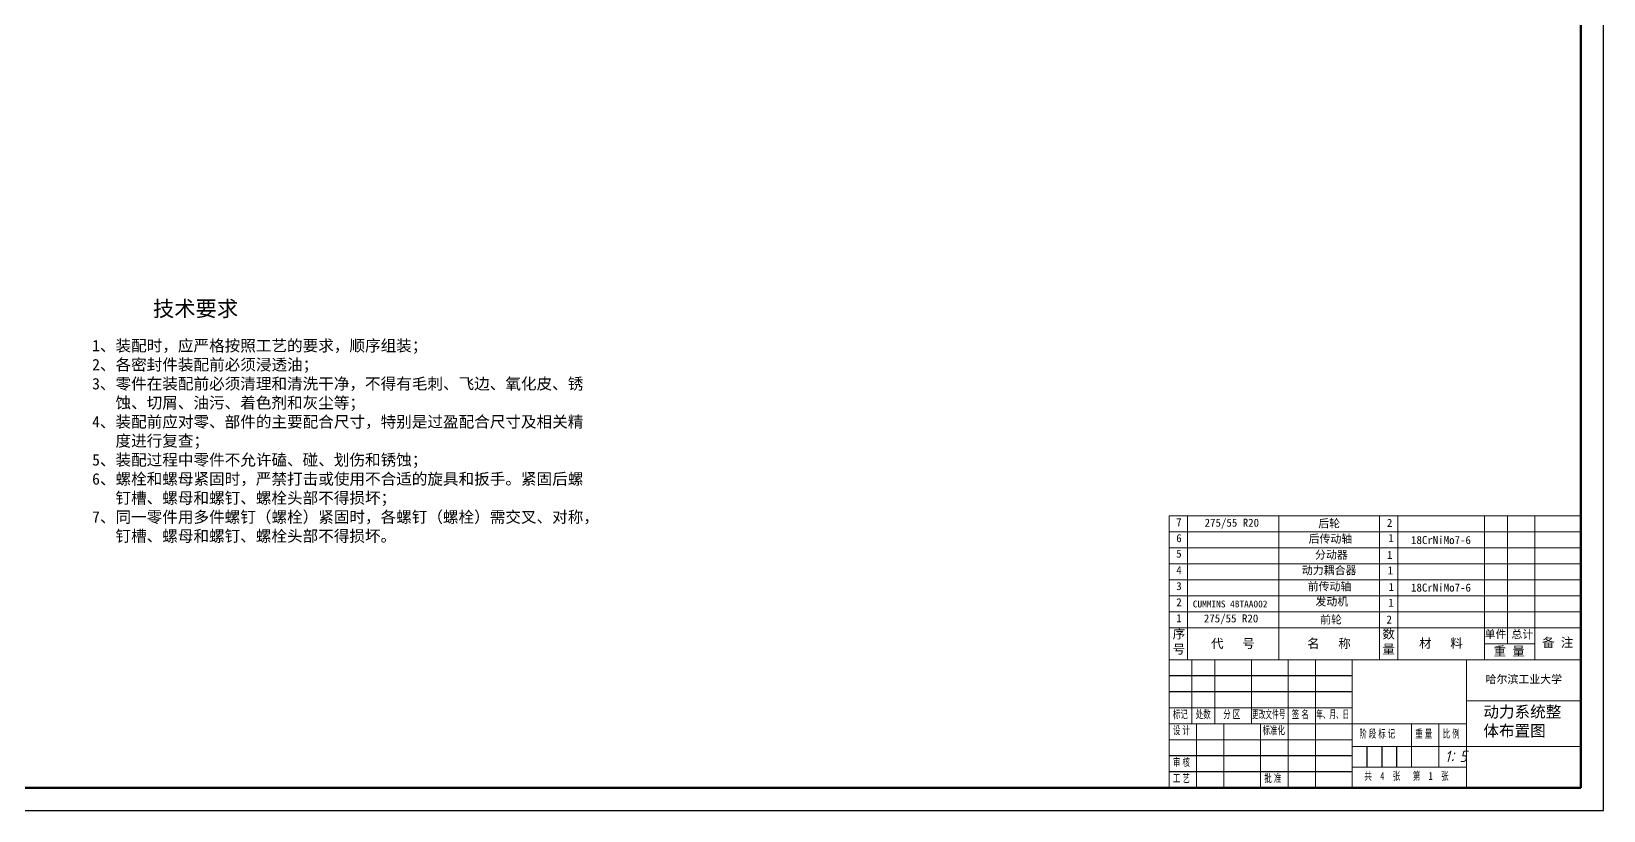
# Model space of a CAD drawing. Header units: millimetres. Extents: x 152 to 1341, y 163 to 1004.
# Drawn here: x 653 to 1341, y 163 to 504 of the extents above; entities that cross this region are included whole.
import ezdxf

# ---------------------------------------------------------------- set-up
doc = ezdxf.new("R2010")
doc.units = ezdxf.units.MM
for name, color, linetype, lineweight in [('01', 7, 'Continuous', 50), ('02', 3, 'Continuous', 25), ('剖面线', 6, 'Continuous', 35), ('尺寸', 4, 'Continuous', 25), ('文字', 131, 'Continuous', 35), ('细实线', 7, 'Continuous', 20)]:
    doc.layers.add(name, color=color, linetype=linetype, lineweight=lineweight)
doc.layers.add('尺寸标注', color=4, linetype='Continuous')
doc.styles.add('PDF FangSong', font='simfang.ttf')
doc.styles.add('PDF FangSong_GB2312', font='arial.ttf')
doc.styles.get("Standard").update_dxf_attribs({"font": 'arial.ttf'})
doc.styles.add('TextStyle1', font='', dxfattribs={"width": 0.599418})
doc.styles.add('TextStyle2', font='', dxfattribs={"width": 0.585181})
doc.styles.add('仿宋', font='simfang.ttf', dxfattribs={"height": 3.5})
doc.styles.add('工程字-5', font='gbeitc.shx', dxfattribs={"height": 5, "bigfont": 'gbcbig.shx'})
doc.styles.add('标准', font='', dxfattribs={"width": 0.667})
doc.styles.get('TextStyle1').set_extended_font_data('仿宋_GB2312')
doc.styles.get('TextStyle2').set_extended_font_data('仿宋_GB2312')
doc.styles.get('标准').set_extended_font_data('仿宋_GB2312')
picture_1 = doc.add_image_def('image1.jpg', size_in_pixel=(550, 293))

msp = doc.modelspace()

# ---------------------------------------------------------------- linework, layer by layer
at = {"layer": '01'}
for p, q in [((1330.602, 173.063), (1330.602, 994.063)), ((176.602, 173.063), (1330.602, 173.063))]:
    msp.add_line(p, q, dxfattribs=at)
at = {"layer": '02'}
for p, q in [((1340.602, 163.063), (1340.602, 1004.063)), ((151.602, 163.063), (1340.602, 163.063))]:
    msp.add_line(p, q, dxfattribs=at)
at = {"layer": '细实线', "lineweight": 20}
for p, q in [((1330.602, 299.063), (1330.602, 292.063)), ((1150.602, 285.063), (1150.602, 292.063)), ((1150.602, 292.063), (1330.602, 292.063)), ((1158.602, 229.063), (1158.602, 292.063)), ((1198.602, 229.063), (1198.602, 292.063)), ((1242.602, 229.063), (1242.602, 292.063)), ((1250.602, 229.063), (1250.602, 292.063)), ((1288.602, 229.063), (1288.602, 292.063)), ((1298.602, 292.063), (1298.602, 236.063)), ((1310.602, 229.063), (1310.602, 292.063)), ((1330.602, 292.063), (1330.602, 285.063)), ((1150.602, 278.063), (1150.602, 285.063)), ((1150.602, 285.063), (1330.602, 285.063)), ((1330.602, 285.063), (1330.602, 278.063)), ((1150.602, 271.063), (1150.602, 278.063)), ((1150.602, 278.063), (1330.602, 278.063)), ((1330.602, 278.063), (1330.602, 271.063)), ((1150.602, 264.063), (1150.602, 271.063)), ((1150.602, 271.063), (1330.602, 271.063)), ((1330.602, 271.063), (1330.602, 264.063)), ((1150.602, 257.063), (1150.602, 264.063)), ((1150.602, 264.063), (1330.602, 264.063)), ((1330.602, 264.063), (1330.602, 257.063)), ((1150.602, 250.063), (1150.602, 257.063)), ((1150.602, 257.063), (1330.602, 257.063)), ((1330.602, 257.063), (1330.602, 250.063)), ((1150.602, 243.063), (1150.602, 250.063)), ((1150.602, 250.063), (1330.602, 250.063)), ((1330.602, 250.063), (1330.602, 243.063)), ((1150.602, 229.063), (1150.602, 243.063)), ((1150.602, 243.063), (1330.602, 243.063)), ((1330.602, 229.063), (1330.602, 243.063)), ((1288.602, 236.063), (1310.602, 236.063))]:
    msp.add_line(p, q, dxfattribs=at)
at = {"layer": '细实线', "linetype": 'Continuous', "lineweight": 20}
for p, q in [((1150.602, 229.063), (1330.602, 229.063)), ((1150.602, 229.063), (1150.602, 173.063)), ((1160.602, 201.063), (1160.602, 229.063)), ((1170.602, 201.063), (1170.602, 229.063)), ((1186.602, 201.063), (1186.602, 229.063)), ((1202.602, 201.063), (1202.602, 229.063)), ((1214.602, 201.063), (1214.602, 229.063)), ((1230.602, 229.063), (1230.602, 173.063)), ((1280.602, 173.063), (1280.602, 229.063)), ((1330.602, 229.063), (1330.602, 173.063)), ((1230.602, 208.063), (1150.602, 208.063)), ((1330.602, 211.063), (1280.602, 211.063)), ((1280.602, 201.063), (1150.602, 201.063)), ((1162.602, 173.063), (1162.602, 201.063)), ((1174.602, 173.063), (1174.602, 201.063)), ((1190.602, 173.063), (1190.602, 201.063)), ((1202.602, 173.063), (1202.602, 201.063)), ((1214.602, 173.063), (1214.602, 201.063)), ((1256.602, 201.063), (1256.602, 182.063)), ((1268.602, 201.063), (1268.602, 182.063)), ((1230.602, 194.063), (1150.602, 194.063)), ((1280.602, 191.063), (1230.602, 191.063)), ((1330.602, 191.063), (1280.602, 191.063)), ((1280.602, 182.063), (1230.602, 182.063)), ((1330.602, 173.063), (1150.602, 173.063))]:
    msp.add_line(p, q, dxfattribs=at)
at = {"layer": '细实线', "linetype": 'Continuous', "lineweight": 25}
for p, q in [((1230.602, 222.063), (1150.602, 222.063)), ((1230.602, 215.063), (1150.602, 215.063)), ((1230.602, 187.063), (1150.602, 187.063)), ((1237.102, 191.063), (1237.102, 182.063)), ((1243.602, 191.063), (1243.602, 182.063)), ((1250.102, 191.063), (1250.102, 182.063)), ((1230.602, 180.063), (1150.602, 180.063))]:
    msp.add_line(p, q, dxfattribs=at)

# ---------------------------------------------------------------- texts
at = {"layer": '尺寸', "char_height": 3.4999, "attachment_point": 4, "style": 'PDF FangSong'}
for s, insert in [('后轮', (1215.831, 288.549)), ('后传动轴', (1211.596, 281.847)), ('分动器', (1214.403, 274.853))]:
    msp.add_mtext(s, dxfattribs=dict(at, insert=insert))
at = {"layer": '尺寸标注', "lineweight": 20}
for s, width, heights, insert, char_height, attachment_point in [('{\\fSimSun|b0|i0|c134|p2;序号}', 8, [0], (1152.155, 242.416), 4, 1), ('{\\fSimSun|b0|i0|c134|p2;数量}', 8, [0], (1243.854, 242.382), 4, 1), ('{\\fSimSun|b0|i0|c134|p2;单件}', 15.74364, [0], (1288.602, 242.039), 3.5, 1), ('{\\fSimSun|b0|i0|c134|p2;总计}', 15.74364, [0], (1300.326, 241.977), 3.5, 1), ('\\pxqc;{\\fSimSun|b0|i0|c134|p2;代   号}', 39.71888, [14.006], (1178.481, 235.984), 4, 5), ('\\pxqc;{\\fSimSun|b0|i0|c134|p2;名   称}', 39.71888, [14.006], (1220.508, 236.017), 4, 5), ('\\pxqc;{\\fSimSun|b0|i0|c134|p2;材   料}', 39.71888, [14.006], (1269.463, 236.11), 4, 5), ('{\\fSimSun|b0|i0|c134|p2;重 量}', 15.74364, [0], (1292.493, 234.872), 4, 1), ('{\\fSimSun|b0|i0|c134|p2;备 注 }', 15.74364, [0], (1313.737, 238.649), 4, 1)]:
    msp.add_mtext_dynamic_manual_height_columns(s, width=width, gutter_width=12.5, heights=heights, dxfattribs=dict(at, insert=insert, char_height=char_height, attachment_point=attachment_point))
at = {"layer": '文字'}
for s, insert, char_height, attachment_point, style in [('   技术要求', (698.228, 382.395), 6.8301, 4, 'PDF FangSong_GB2312'), ('7', (1153.701, 289.302), 3.5, 4, 'PDF FangSong'), ('275/55 R20', (1166.136, 288.647), 3.4999, 4, 'PDF FangSong'), ('2', (1245.862, 289.009), 3.5, 4, 'PDF FangSong'), ('6', (1153.723, 282.286), 3.5, 4, 'PDF FangSong'), ('1', (1246.437, 282.382), 3.5, 4, 'PDF FangSong'), ('5', (1153.701, 275.509), 3.5, 4, 'PDF FangSong'), ('1', (1245.884, 274.977), 3.5, 4, 'PDF FangSong'), ('4', (1153.723, 268.275), 3.5, 4, 'PDF FangSong'), ('动力耦合器', (1208.649, 268.033), 3.4999, 4, 'PDF FangSong'), ('1', (1246.146, 268.222), 3.5, 4, 'PDF FangSong'), ('3', (1153.723, 261.303), 3.5, 4, 'PDF FangSong'), ('前传动轴', (1211.186, 260.97), 3.4999, 4, 'PDF FangSong'), ('1', (1246.569, 260.957), 3.5, 4, 'PDF FangSong'), ('2', (1153.745, 254.264), 3.5, 4, 'PDF FangSong'), ('CUMMINS 4BTAA002', (1160.959, 253.475), 3, 4, 'PDF FangSong'), ('发动机', (1214.597, 254.346), 3.4999, 4, 'PDF FangSong'), ('1', (1246.451, 254.066), 3.5, 4, 'PDF FangSong'), ('1', (1153.679, 247.27), 3.5, 4, 'PDF FangSong'), ('275/55 R20', (1165.798, 246.763), 3.4999, 4, 'PDF FangSong'), ('前轮', (1216.633, 246.479), 3.4999, 4, 'PDF FangSong'), ('2', (1245.685, 246.691), 3.5, 4, 'PDF FangSong'), ('\\fﾷￂￋￎ_GB2312|b0|i0|p34;标记', (1152.229, 206.961), 3.5, 1, '标准'), ('\\fﾷￂￋￎ_GB2312|b0|i0|p34;处数', (1162.229, 206.961), 3.5, 1, '标准'), ('\\fﾷￂￋￎ_GB2312|b0|i0|p34;分 区', (1174.254, 206.961), 3.5, 1, '标准'), ('\\fﾷￂￋￎ_GB2312|b0|i0|p34;更改文件号', (1186.82, 206.961), 3.5, 1, 'TextStyle1'), ('\\fﾷￂￋￎ_GB2312|b0|i0|p34;签 名', (1204.254, 206.961), 3.5, 1, '标准'), ('\\fﾷￂￋￎ_GB2312|b0|i0|p34;年、月、日', (1214.995, 206.961), 3.5, 1, 'TextStyle2'), ('\\fﾷￂￋￎ_GB2312|b0|i0|p34;设 计', (1152.254, 199.961), 3.5, 1, '标准'), ('\\fﾷￂￋￎ_GB2312|b0|i0|p34;标准化', (1191.455, 199.961), 3.5, 1, '标准'), ('\\fﾷￂￋￎ_GB2312|b0|i0|p34;阶 段 标 记', (1233.757, 198.461), 3.5, 1, '标准'), ('\\fﾷￂￋￎ_GB2312|b0|i0|p34;重 量', (1258.254, 198.461), 3.5, 1, '标准'), ('\\fﾷￂￋￎ_GB2312|b0|i0|p34;比 例', (1270.254, 198.461), 3.5, 1, '标准'), ('\\fﾷￂￋￎ_GB2312|b0|i0|p34;审 核', (1152.254, 185.961), 3.5, 1, '标准'), ('\\fﾷￂￋￎ_GB2312|b0|i0|p34;工 艺', (1152.254, 178.961), 3.5, 1, '标准'), ('\\fﾷￂￋￎ_GB2312|b0|i0|p34;批 准', (1192.254, 178.961), 3.5, 1, '标准'), ('{\\fSimSun|b0|i0|c134|p2;共  4  张   第  1  张}', (1236.011, 179.961), 3.5, 1, '标准')]:
    msp.add_mtext(s, dxfattribs=dict(at, insert=insert, char_height=char_height, attachment_point=attachment_point, style=style))
at = {"layer": '文字', "insert": (679.593, 324.64), "char_height": 4.99988, "attachment_point": 4, "rotation": 359.999994, "style": 'PDF FangSong'}
msp.add_mtext('{\\fSimSun|b0|i0|c134|p2;1、装配时，应严格按照工艺的要求，顺序组装；\\P2、各密封件装配前必须浸透油；\\P3、零件在装配前必须清理和清洗干净，不得有毛刺、飞边、氧化皮、锈\\P   蚀、切屑、油污、着色剂和灰尘等；\\P4、装配前应对零、部件的主要配合尺寸，特别是过盈配合尺寸及相关精\\P   度进行复查；\\P5、装配过程中零件不允许磕、碰、划伤和锈蚀；\\P6、螺栓和螺母紧固时，严禁打击或使用不合适的旋具和扳手。紧固后螺\\P   钉槽、螺母和螺钉、螺栓头部不得损坏；\\P7、同一零件用多件螺钉（螺栓）紧固时，各螺钉（螺栓）需交叉、对称，\\P   钉槽、螺母和螺钉、螺栓头部不得损坏。}', dxfattribs=at)
at = {"layer": '文字', "char_height": 3.5, "width": 37.79242, "attachment_point": 4, "style": 'PDF FangSong'}
for insert in [(1250.602, 281.444), (1250.602, 260.646)]:
    msp.add_mtext('\\pxqc;18CrNiMo7-6', dxfattribs=dict(at, insert=insert))
at = {"layer": '文字', "insert": (1289.024, 222.315), "char_height": 3.5, "attachment_point": 1, "style": '仿宋'}
msp.add_mtext_dynamic_manual_height_columns('{\\C7;哈尔滨工业大学}', width=38.37592, gutter_width=25, heights=[0], dxfattribs=at)
at = {"layer": '文字', "linetype": 'Continuous', "lineweight": 25, "insert": (1288.027, 208.817), "char_height": 5, "width": 36.42617, "attachment_point": 1, "style": '标准'}
msp.add_mtext('{\\fFangSong|b0|i0|c134|p49;\\W1;动力系统整体布置图}', dxfattribs=at)
at = {"layer": '文字', "lineweight": 20, "insert": (1271.249, 189.259), "char_height": 5, "attachment_point": 1, "style": '工程字-5'}
msp.add_mtext_dynamic_manual_height_columns('{\\C7;1：5}', width=19.361, gutter_width=25, heights=[0], dxfattribs=at)
at = {"layer": '细实线', "insert": (1152.254, 199.961), "char_height": 3.5, "attachment_point": 1, "style": '标准'}
msp.add_mtext('\\fﾷￂￋￎ_GB2312|b0|i0|p34;设 计', dxfattribs=at)

# ---------------------------------------------------------------- pictures from other files: only their frames are drawn
at = {"layer": '剖面线', "lineweight": 20}
image = msp.add_image(picture_1, insert=(1150.602, 173.361), size_in_units=(52, 27.702), dxfattribs=at)
image.dxf.flags = 7

doc.saveas('drawing.dxf')
